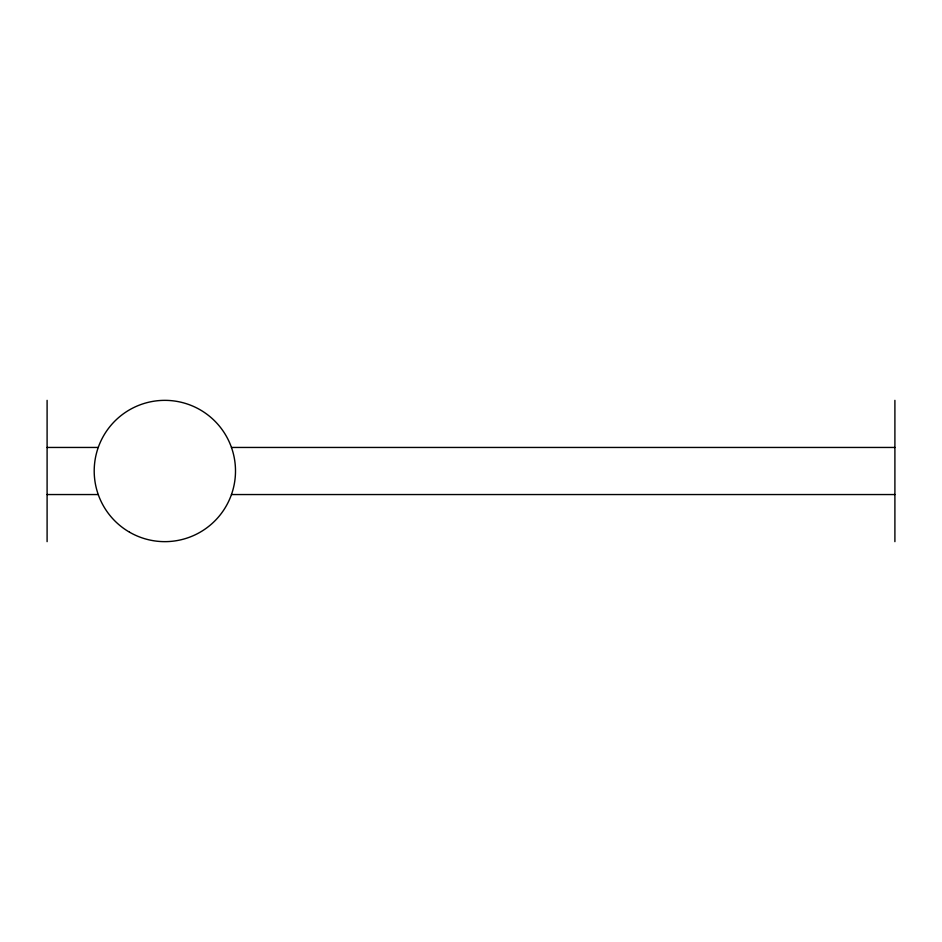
<?xml version="1.0" encoding="UTF-8"?>
<svg xmlns="http://www.w3.org/2000/svg" width="942" height="942" viewBox="0 0 942 942"><rect width="100%" height="100%" fill="white"/><g stroke="black" fill="none" stroke-linecap="round" stroke-linejoin="round"><path stroke-width="1.41" d="M47.1 447.45L98.239 447.45M231.461 447.45L894.9 447.45M47.1 494.55L98.239 494.55M231.461 494.55L894.9 494.55M894.9 400.35L894.9 541.65M47.1 400.35L47.1 541.65M129.525 532.183A70.65 70.65 0 0 0 235.5 471A70.65 70.65 0 0 0 129.525 409.817A70.65 70.65 0 0 0 129.525 532.183"/></g></svg>
